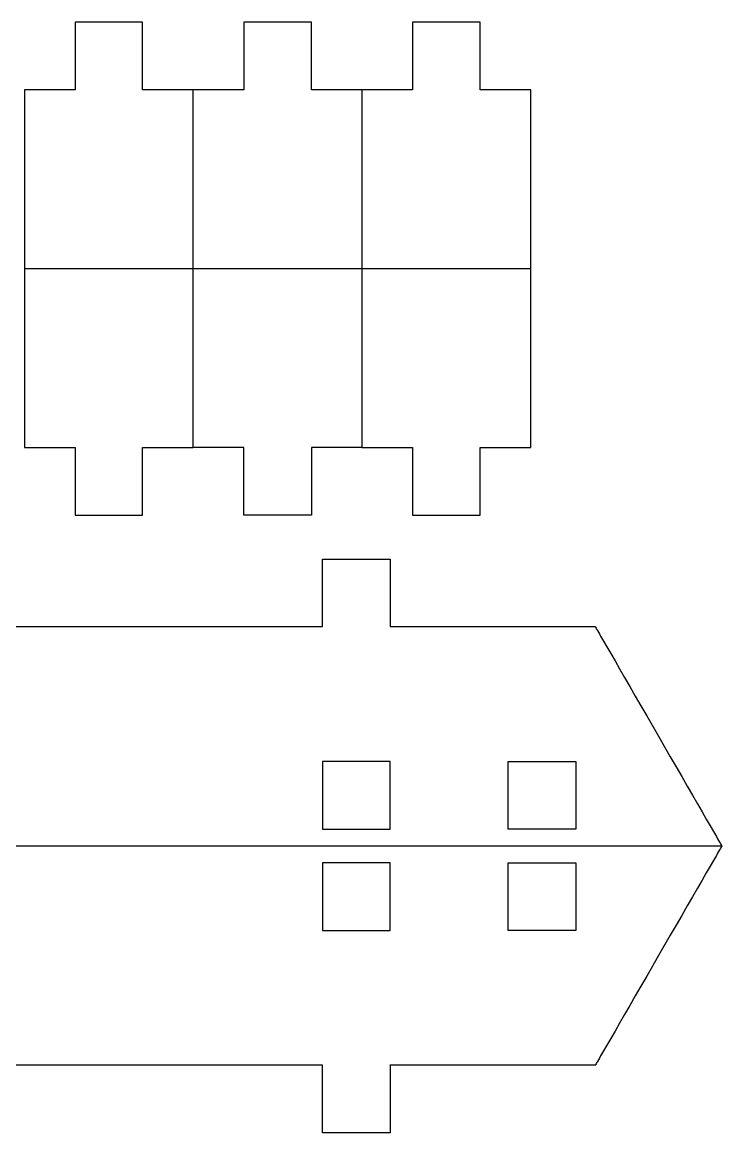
# Model space of a CAD drawing. Header units: millimetres. Extents: x 132 to 771, y 404 to 944.
# Drawn here: x 372.8 to 414.3, y 474.7 to 540.5 of the extents above; entities that cross this region are included whole.
import ezdxf

# ---------------------------------------------------------------- set-up
doc = ezdxf.new("R2010")
doc.units = ezdxf.units.MM
doc.header["$MEASUREMENT"] = 0
doc.layers.get('0').update_dxf_attribs({"linetype": 'CONTINUOUS', "true_color": 0xffffff})

msp = doc.modelspace()

# ---------------------------------------------------------------- linework, layer by layer
at = {"color": 7, "linetype": 'Continuous', "true_color": 0xffffff}
for points in [[(392.967, 536.49), (392.96, 536.49), (392.935, 536.49), (392.892, 536.49), (392.837, 536.49), (392.69, 536.49), (392.5, 536.49), (392.272, 536.49), (392.017, 536.49), (391.747, 536.49), (391.467, 536.49), (391.187, 536.49), (390.917, 536.49), (390.662, 536.49), (390.437, 536.49), (390.245, 536.49), (390.097, 536.49), (390.042, 536.49), (390, 536.49), (389.975, 536.49), (389.967, 536.49), (389.967, 536.502), (389.967, 536.535), (389.967, 536.59), (389.967, 536.662), (389.967, 536.752), (389.967, 536.86), (389.967, 537.115), (389.967, 537.417), (389.967, 537.755), (389.967, 538.117), (389.967, 538.49), (389.967, 538.862), (389.967, 539.225), (389.967, 539.562), (389.967, 539.865), (389.967, 540.12), (389.967, 540.227), (389.967, 540.317), (389.967, 540.39), (389.967, 540.445), (389.967, 540.477), (389.967, 540.49), (389.955, 540.49), (389.922, 540.49), (389.867, 540.49), (389.795, 540.49), (389.705, 540.49), (389.597, 540.49), (389.342, 540.49), (389.04, 540.49), (388.702, 540.49), (388.34, 540.49), (387.967, 540.49), (387.595, 540.49), (387.232, 540.49), (386.895, 540.49), (386.592, 540.49), (386.337, 540.49), (386.23, 540.49), (386.14, 540.49), (386.067, 540.49), (386.012, 540.49), (385.98, 540.49), (385.967, 540.49), (385.967, 540.477), (385.967, 540.445), (385.967, 540.39), (385.967, 540.317), (385.967, 540.227), (385.967, 540.12), (385.967, 539.865), (385.967, 539.562), (385.967, 539.225), (385.967, 538.862), (385.967, 538.49), (385.967, 538.117), (385.967, 537.755), (385.967, 537.417), (385.967, 537.115), (385.967, 536.86), (385.967, 536.752), (385.967, 536.662), (385.967, 536.59), (385.967, 536.535), (385.967, 536.502), (385.967, 536.49), (385.96, 536.49), (385.935, 536.49), (385.892, 536.49), (385.837, 536.49), (385.69, 536.49), (385.5, 536.49), (385.272, 536.49), (385.017, 536.49), (384.747, 536.49), (384.467, 536.49), (384.187, 536.49), (383.917, 536.49), (383.662, 536.49), (383.437, 536.49), (383.245, 536.49), (383.097, 536.49), (383.042, 536.49), (383, 536.49), (382.975, 536.49), (382.967, 536.49), (382.96, 536.49), (382.935, 536.49), (382.892, 536.49), (382.837, 536.49), (382.69, 536.49), (382.5, 536.49), (382.272, 536.49), (382.017, 536.49), (381.747, 536.49), (381.467, 536.49), (381.187, 536.49), (380.917, 536.49), (380.662, 536.49), (380.437, 536.49), (380.245, 536.49), (380.097, 536.49), (380.042, 536.49), (380, 536.49), (379.975, 536.49), (379.967, 536.49), (379.967, 536.502), (379.967, 536.535), (379.967, 536.59), (379.967, 536.662), (379.967, 536.752), (379.967, 536.86), (379.967, 537.115), (379.967, 537.417), (379.967, 537.755), (379.967, 538.117), (379.967, 538.49), (379.967, 538.862), (379.967, 539.225), (379.967, 539.562), (379.967, 539.865), (379.967, 540.12), (379.967, 540.227), (379.967, 540.317), (379.967, 540.39), (379.967, 540.445), (379.967, 540.477), (379.967, 540.49), (379.955, 540.49), (379.922, 540.49), (379.867, 540.49), (379.795, 540.49), (379.705, 540.49), (379.597, 540.49), (379.342, 540.49), (379.04, 540.49), (378.702, 540.49), (378.34, 540.49), (377.967, 540.49), (377.595, 540.49), (377.232, 540.49), (376.895, 540.49), (376.592, 540.49), (376.337, 540.49), (376.23, 540.49), (376.14, 540.49), (376.067, 540.49), (376.012, 540.49), (375.98, 540.49), (375.967, 540.49), (375.967, 540.477), (375.967, 540.445), (375.967, 540.39), (375.967, 540.317), (375.967, 540.227), (375.967, 540.12), (375.967, 539.865), (375.967, 539.562), (375.967, 539.225), (375.967, 538.862), (375.967, 538.49), (375.967, 538.117), (375.967, 537.755), (375.967, 537.417), (375.967, 537.115), (375.967, 536.86), (375.967, 536.752), (375.967, 536.662), (375.967, 536.59), (375.967, 536.535), (375.967, 536.502), (375.967, 536.49), (375.96, 536.49), (375.935, 536.49), (375.892, 536.49), (375.837, 536.49), (375.69, 536.49), (375.5, 536.49), (375.272, 536.49), (375.017, 536.49), (374.747, 536.49), (374.467, 536.49), (374.187, 536.49), (373.917, 536.49), (373.662, 536.49), (373.437, 536.49), (373.245, 536.49), (373.097, 536.49), (373.042, 536.49), (373, 536.49), (372.975, 536.49), (372.967, 536.49), (372.967, 536.475), (372.967, 536.43), (372.967, 536.355), (372.967, 536.252), (372.967, 536.122), (372.967, 535.965), (372.967, 535.785), (372.967, 535.58), (372.967, 535.35), (372.967, 535.1), (372.967, 534.827), (372.967, 534.532), (372.967, 534.22), (372.967, 533.89), (372.967, 533.542), (372.967, 533.177), (372.967, 532.797), (372.967, 532.402), (372.967, 531.572), (372.967, 530.697), (372.967, 529.782), (372.967, 528.837), (372.967, 527.867), (372.967, 526.882), (372.967, 525.89), (372.967, 524.897), (372.967, 523.912), (372.967, 522.942), (372.967, 521.997), (372.967, 521.082), (372.967, 520.207), (372.967, 519.377), (372.967, 518.982), (372.967, 518.602), (372.967, 518.237), (372.967, 517.89), (372.967, 517.557), (372.967, 517.247), (372.967, 516.952), (372.967, 516.68), (372.967, 516.43), (372.967, 516.2), (372.967, 515.995), (372.967, 515.815), (372.967, 515.657), (372.967, 515.527), (372.967, 515.425), (372.967, 515.35), (372.967, 515.305), (372.967, 515.29), (372.975, 515.29), (373, 515.29), (373.042, 515.29), (373.097, 515.29), (373.245, 515.29), (373.437, 515.29), (373.662, 515.29), (373.917, 515.29), (374.187, 515.29), (374.467, 515.29), (374.747, 515.29), (375.017, 515.29), (375.272, 515.29), (375.5, 515.29), (375.69, 515.29), (375.837, 515.29), (375.892, 515.29), (375.935, 515.29), (375.96, 515.29), (375.967, 515.29), (375.967, 515.277), (375.967, 515.245), (375.967, 515.19), (375.967, 515.117), (375.967, 515.027), (375.967, 514.92), (375.967, 514.665), (375.967, 514.362), (375.967, 514.025), (375.967, 513.662), (375.967, 513.29), (375.967, 512.917), (375.967, 512.555), (375.967, 512.217), (375.967, 511.915), (375.967, 511.66), (375.967, 511.552), (375.967, 511.462), (375.967, 511.39), (375.967, 511.335), (375.967, 511.302), (375.967, 511.29), (375.98, 511.29), (376.012, 511.29), (376.067, 511.29), (376.14, 511.29), (376.23, 511.29), (376.337, 511.29), (376.592, 511.29), (376.895, 511.29), (377.232, 511.29), (377.595, 511.29), (377.967, 511.29), (378.34, 511.29), (378.702, 511.29), (379.04, 511.29), (379.342, 511.29), (379.597, 511.29), (379.705, 511.29), (379.795, 511.29), (379.867, 511.29), (379.922, 511.29), (379.955, 511.29), (379.967, 511.29), (379.967, 511.302), (379.967, 511.335), (379.967, 511.39), (379.967, 511.462), (379.967, 511.552), (379.967, 511.66), (379.967, 511.915), (379.967, 512.217), (379.967, 512.555), (379.967, 512.917), (379.967, 513.29), (379.967, 513.662), (379.967, 514.025), (379.967, 514.362), (379.967, 514.665), (379.967, 514.92), (379.967, 515.027), (379.967, 515.117), (379.967, 515.19), (379.967, 515.245), (379.967, 515.277), (379.967, 515.29), (379.975, 515.29), (380, 515.29), (380.042, 515.29), (380.097, 515.29), (380.245, 515.29), (380.437, 515.29), (380.662, 515.29), (380.917, 515.29), (381.187, 515.29), (381.467, 515.29), (381.747, 515.29), (382.017, 515.29), (382.272, 515.29), (382.5, 515.29), (382.69, 515.29), (382.837, 515.29), (382.892, 515.29), (382.935, 515.29), (382.96, 515.29), (382.967, 515.29), (382.967, 515.305), (382.967, 515.35), (382.967, 515.425), (382.967, 515.527), (382.967, 515.657), (382.967, 515.815), (382.967, 515.995), (382.967, 516.2), (382.967, 516.43), (382.967, 516.68), (382.967, 516.952), (382.967, 517.247), (382.967, 517.56), (382.967, 517.89), (382.967, 518.237), (382.967, 518.602), (382.967, 518.982), (382.967, 519.377), (382.967, 520.207), (382.967, 521.082), (382.967, 521.997), (382.967, 522.942), (382.967, 523.912), (382.967, 524.897), (382.967, 525.89), (382.967, 526.882), (382.967, 527.867), (382.967, 528.837), (382.967, 529.782), (382.967, 530.697), (382.967, 531.572), (382.967, 532.402), (382.967, 532.797), (382.967, 533.177), (382.967, 533.542), (382.967, 533.89), (382.967, 534.222), (382.967, 534.532), (382.967, 534.827), (382.967, 535.1), (382.967, 535.35), (382.967, 535.58), (382.967, 535.785), (382.967, 535.965), (382.967, 536.122), (382.967, 536.252), (382.967, 536.355), (382.967, 536.43), (382.967, 536.475), (382.967, 536.49)], [(395.967, 536.49), (395.96, 536.49), (395.935, 536.49), (395.892, 536.49), (395.837, 536.49), (395.69, 536.49), (395.5, 536.49), (395.272, 536.49), (395.017, 536.49), (394.747, 536.49), (394.467, 536.49), (394.187, 536.49), (393.917, 536.49), (393.662, 536.49), (393.437, 536.49), (393.245, 536.49), (393.097, 536.49), (393.042, 536.49), (393, 536.49), (392.975, 536.49), (392.967, 536.49), (392.967, 536.475), (392.967, 536.43), (392.967, 536.355), (392.967, 536.252), (392.967, 536.122), (392.967, 535.965), (392.967, 535.785), (392.967, 535.58), (392.967, 535.35), (392.967, 535.1), (392.967, 534.827), (392.967, 534.532), (392.967, 534.22), (392.967, 533.89), (392.967, 533.542), (392.967, 533.177), (392.967, 532.797), (392.967, 532.402), (392.967, 531.572), (392.967, 530.697), (392.967, 529.782), (392.967, 528.837), (392.967, 527.867), (392.967, 526.882), (392.967, 525.89), (392.967, 524.897), (392.967, 523.912), (392.967, 522.942), (392.967, 521.997), (392.967, 521.082), (392.967, 520.207), (392.967, 519.377), (392.967, 518.982), (392.967, 518.602), (392.967, 518.237), (392.967, 517.89), (392.967, 517.557), (392.967, 517.247), (392.967, 516.952), (392.967, 516.68), (392.967, 516.43), (392.967, 516.2), (392.967, 515.995), (392.967, 515.815), (392.967, 515.657), (392.967, 515.527), (392.967, 515.425), (392.967, 515.35), (392.967, 515.305), (392.967, 515.29), (392.975, 515.29), (393, 515.29), (393.042, 515.29), (393.097, 515.29), (393.245, 515.29), (393.437, 515.29), (393.662, 515.29), (393.917, 515.29), (394.187, 515.29), (394.467, 515.29), (394.747, 515.29), (395.017, 515.29), (395.272, 515.29), (395.5, 515.29), (395.69, 515.29), (395.837, 515.29), (395.892, 515.29), (395.935, 515.29), (395.96, 515.29), (395.967, 515.29), (395.967, 515.277), (395.967, 515.245), (395.967, 515.19), (395.967, 515.117), (395.967, 515.027), (395.967, 514.92), (395.967, 514.665), (395.967, 514.362), (395.967, 514.025), (395.967, 513.662), (395.967, 513.29), (395.967, 512.917), (395.967, 512.555), (395.967, 512.217), (395.967, 511.915), (395.967, 511.66), (395.967, 511.552), (395.967, 511.462), (395.967, 511.39), (395.967, 511.335), (395.967, 511.302), (395.967, 511.29), (395.98, 511.29), (396.012, 511.29), (396.067, 511.29), (396.14, 511.29), (396.23, 511.29), (396.337, 511.29), (396.592, 511.29), (396.895, 511.29), (397.232, 511.29), (397.595, 511.29), (397.967, 511.29), (398.34, 511.29), (398.702, 511.29), (399.04, 511.29), (399.342, 511.29), (399.597, 511.29), (399.705, 511.29), (399.795, 511.29), (399.867, 511.29), (399.922, 511.29), (399.955, 511.29), (399.967, 511.29), (399.967, 511.302), (399.967, 511.335), (399.967, 511.39), (399.967, 511.462), (399.967, 511.552), (399.967, 511.66), (399.967, 511.915), (399.967, 512.217), (399.967, 512.555), (399.967, 512.917), (399.967, 513.29), (399.967, 513.662), (399.967, 514.025), (399.967, 514.362), (399.967, 514.665), (399.967, 514.92), (399.967, 515.027), (399.967, 515.117), (399.967, 515.19), (399.967, 515.245), (399.967, 515.277), (399.967, 515.29), (399.975, 515.29), (400, 515.29), (400.042, 515.29), (400.097, 515.29), (400.245, 515.29), (400.437, 515.29), (400.662, 515.29), (400.917, 515.29), (401.187, 515.29), (401.467, 515.29), (401.747, 515.29), (402.017, 515.29), (402.272, 515.29), (402.5, 515.29), (402.69, 515.29), (402.837, 515.29), (402.892, 515.29), (402.935, 515.29), (402.96, 515.29), (402.967, 515.29), (402.967, 515.305), (402.967, 515.35), (402.967, 515.425), (402.967, 515.527), (402.967, 515.657), (402.967, 515.815), (402.967, 515.995), (402.967, 516.2), (402.967, 516.43), (402.967, 516.68), (402.967, 516.952), (402.967, 517.247), (402.967, 517.56), (402.967, 517.89), (402.967, 518.237), (402.967, 518.602), (402.967, 518.982), (402.967, 519.377), (402.967, 520.207), (402.967, 521.082), (402.967, 521.997), (402.967, 522.942), (402.967, 523.912), (402.967, 524.897), (402.967, 525.89), (402.967, 526.882), (402.967, 527.867), (402.967, 528.837), (402.967, 529.782), (402.967, 530.697), (402.967, 531.572), (402.967, 532.402), (402.967, 532.797), (402.967, 533.177), (402.967, 533.542), (402.967, 533.89), (402.967, 534.222), (402.967, 534.532), (402.967, 534.827), (402.967, 535.1), (402.967, 535.35), (402.967, 535.58), (402.967, 535.785), (402.967, 535.965), (402.967, 536.122), (402.967, 536.252), (402.967, 536.355), (402.967, 536.43), (402.967, 536.475), (402.967, 536.49), (402.96, 536.49), (402.935, 536.49), (402.892, 536.49), (402.837, 536.49), (402.69, 536.49), (402.5, 536.49), (402.272, 536.49), (402.017, 536.49), (401.747, 536.49), (401.467, 536.49), (401.187, 536.49), (400.917, 536.49), (400.662, 536.49), (400.437, 536.49), (400.245, 536.49), (400.097, 536.49), (400.042, 536.49), (400, 536.49), (399.975, 536.49), (399.967, 536.49), (399.967, 536.502), (399.967, 536.535), (399.967, 536.59), (399.967, 536.662), (399.967, 536.752), (399.967, 536.86), (399.967, 537.115), (399.967, 537.417), (399.967, 537.755), (399.967, 538.117), (399.967, 538.49), (399.967, 538.862), (399.967, 539.225), (399.967, 539.562), (399.967, 539.865), (399.967, 540.12), (399.967, 540.227), (399.967, 540.317), (399.967, 540.39), (399.967, 540.445), (399.967, 540.477), (399.967, 540.49), (399.955, 540.49), (399.922, 540.49), (399.867, 540.49), (399.795, 540.49), (399.705, 540.49), (399.597, 540.49), (399.342, 540.49), (399.04, 540.49), (398.702, 540.49), (398.34, 540.49), (397.967, 540.49), (397.595, 540.49), (397.232, 540.49), (396.895, 540.49), (396.592, 540.49), (396.337, 540.49), (396.23, 540.49), (396.14, 540.49), (396.067, 540.49), (396.012, 540.49), (395.98, 540.49), (395.967, 540.49), (395.967, 540.477), (395.967, 540.445), (395.967, 540.39), (395.967, 540.317), (395.967, 540.227), (395.967, 540.12), (395.967, 539.865), (395.967, 539.562), (395.967, 539.225), (395.967, 538.862), (395.967, 538.49), (395.967, 538.117), (395.967, 537.755), (395.967, 537.417), (395.967, 537.115), (395.967, 536.86), (395.967, 536.752), (395.967, 536.662), (395.967, 536.59), (395.967, 536.535), (395.967, 536.502), (395.967, 536.49)], [(402.967, 525.89), (402.945, 525.89), (402.882, 525.89), (402.775, 525.89), (402.63, 525.89), (402.447, 525.89), (402.225, 525.89), (401.97, 525.89), (401.677, 525.89), (401.355, 525.89), (401, 525.89), (400.612, 525.89), (400.2, 525.89), (399.757, 525.89), (399.29, 525.89), (398.795, 525.89), (398.28, 525.89), (397.742, 525.89), (397.182, 525.89), (396.605, 525.89), (396.01, 525.89), (395.397, 525.89), (394.77, 525.89), (393.475, 525.89), (392.137, 525.89), (390.765, 525.89), (389.372, 525.89), (387.967, 525.89), (386.562, 525.89), (385.17, 525.89), (383.797, 525.89), (382.46, 525.89), (381.165, 525.89), (380.537, 525.89), (379.925, 525.89), (379.33, 525.89), (378.752, 525.89), (378.192, 525.89), (377.655, 525.89), (377.14, 525.89), (376.645, 525.89), (376.177, 525.89), (375.735, 525.89), (375.322, 525.89), (374.935, 525.89), (374.58, 525.89), (374.257, 525.89), (373.965, 525.89), (373.71, 525.89), (373.487, 525.89), (373.305, 525.89), (373.16, 525.89), (373.052, 525.89), (372.99, 525.89), (372.967, 525.89)], [(392.967, 515.29), (392.96, 515.29), (392.935, 515.29), (392.892, 515.29), (392.837, 515.29), (392.69, 515.29), (392.5, 515.29), (392.272, 515.29), (392.017, 515.29), (391.747, 515.29), (391.467, 515.29), (391.187, 515.29), (390.917, 515.29), (390.662, 515.29), (390.437, 515.29), (390.245, 515.29), (390.097, 515.29), (390.042, 515.29), (390, 515.29), (389.975, 515.29), (389.967, 515.29), (389.967, 515.277), (389.967, 515.245), (389.967, 515.19), (389.967, 515.117), (389.967, 515.027), (389.967, 514.92), (389.967, 514.665), (389.967, 514.362), (389.967, 514.025), (389.967, 513.662), (389.967, 513.29), (389.967, 512.917), (389.967, 512.555), (389.967, 512.217), (389.967, 511.915), (389.967, 511.66), (389.967, 511.552), (389.967, 511.462), (389.967, 511.39), (389.967, 511.335), (389.967, 511.302), (389.967, 511.29), (389.955, 511.29), (389.922, 511.29), (389.867, 511.29), (389.795, 511.29), (389.705, 511.29), (389.597, 511.29), (389.342, 511.29), (389.04, 511.29), (388.702, 511.29), (388.34, 511.29), (387.967, 511.29), (387.595, 511.29), (387.232, 511.29), (386.895, 511.29), (386.592, 511.29), (386.337, 511.29), (386.23, 511.29), (386.14, 511.29), (386.067, 511.29), (386.012, 511.29), (385.98, 511.29), (385.967, 511.29), (385.967, 511.302), (385.967, 511.335), (385.967, 511.39), (385.967, 511.462), (385.967, 511.552), (385.967, 511.66), (385.967, 511.915), (385.967, 512.217), (385.967, 512.555), (385.967, 512.917), (385.967, 513.29), (385.967, 513.662), (385.967, 514.025), (385.967, 514.362), (385.967, 514.665), (385.967, 514.92), (385.967, 515.027), (385.967, 515.117), (385.967, 515.19), (385.967, 515.245), (385.967, 515.277), (385.967, 515.29), (385.96, 515.29), (385.935, 515.29), (385.892, 515.29), (385.837, 515.29), (385.69, 515.29), (385.5, 515.29), (385.272, 515.29), (385.017, 515.29), (384.747, 515.29), (384.467, 515.29), (384.187, 515.29), (383.917, 515.29), (383.662, 515.29), (383.437, 515.29), (383.245, 515.29), (383.097, 515.29), (383.042, 515.29), (383, 515.29), (382.975, 515.29), (382.967, 515.29)], [(371.39, 504.687), (372.897, 504.687), (374.415, 504.687), (375.932, 504.687), (377.437, 504.687), (378.92, 504.687), (380.367, 504.687), (381.765, 504.687), (382.442, 504.687), (383.105, 504.687), (383.75, 504.687), (384.372, 504.687), (384.977, 504.687), (385.557, 504.687), (386.115, 504.687), (386.647, 504.687), (387.155, 504.687), (387.63, 504.687), (388.08, 504.687), (388.495, 504.687), (388.88, 504.687), (389.23, 504.687), (389.542, 504.687), (389.82, 504.687), (390.057, 504.687), (390.255, 504.687), (390.412, 504.687), (390.527, 504.687), (390.595, 504.687), (390.617, 504.687), (390.63, 504.7), (390.63, 504.732), (390.63, 504.787), (390.63, 504.86), (390.63, 504.95), (390.63, 505.057), (390.63, 505.312), (390.63, 505.615), (390.63, 505.952), (390.63, 506.315), (390.63, 506.687), (390.63, 507.06), (390.63, 507.422), (390.63, 507.76), (390.63, 508.062), (390.63, 508.317), (390.63, 508.425), (390.63, 508.515), (390.63, 508.587), (390.63, 508.642), (390.63, 508.675), (390.63, 508.687), (390.642, 508.687), (390.675, 508.687), (390.73, 508.687), (390.802, 508.687), (390.892, 508.687), (391, 508.687), (391.255, 508.687), (391.557, 508.687), (391.895, 508.687), (392.257, 508.687), (392.63, 508.687), (393.002, 508.687), (393.365, 508.687), (393.702, 508.687), (394.005, 508.687), (394.26, 508.687), (394.367, 508.687), (394.457, 508.687), (394.53, 508.687), (394.585, 508.687), (394.617, 508.687), (394.63, 508.687), (394.63, 508.675), (394.63, 508.642), (394.63, 508.587), (394.63, 508.515), (394.63, 508.425), (394.63, 508.317), (394.63, 508.062), (394.63, 507.76), (394.63, 507.422), (394.63, 507.06), (394.63, 506.687), (394.63, 506.315), (394.63, 505.952), (394.63, 505.615), (394.63, 505.312), (394.63, 505.057), (394.63, 504.95), (394.63, 504.86), (394.63, 504.787), (394.63, 504.732), (394.63, 504.7), (394.63, 504.687), (394.64, 504.687), (394.665, 504.687), (394.707, 504.687), (394.767, 504.687), (394.84, 504.687), (394.93, 504.687), (395.152, 504.687), (395.427, 504.687), (395.752, 504.687), (396.12, 504.687), (396.53, 504.687), (396.975, 504.687), (397.45, 504.687), (397.952, 504.687), (398.477, 504.687), (399.02, 504.687), (399.575, 504.687), (400.707, 504.687), (401.842, 504.687), (402.397, 504.687), (402.94, 504.687), (403.465, 504.687), (403.965, 504.687), (404.442, 504.687), (404.885, 504.687), (405.295, 504.687), (405.662, 504.687), (405.987, 504.687), (406.262, 504.687), (406.482, 504.687), (406.572, 504.687), (406.647, 504.687), (406.705, 504.687), (406.747, 504.687), (406.775, 504.687), (406.782, 504.687), (406.792, 504.677), (406.81, 504.65), (406.835, 504.605), (406.872, 504.542), (406.917, 504.462), (406.972, 504.367), (407.037, 504.255), (407.11, 504.13), (407.28, 503.835), (407.48, 503.487), (407.707, 503.095), (407.96, 502.657), (408.232, 502.182), (408.527, 501.675), (408.837, 501.137), (409.16, 500.577), (409.495, 499.997), (409.837, 499.402), (410.537, 498.192), (411.237, 496.98), (411.58, 496.385), (411.915, 495.805), (412.237, 495.245), (412.547, 494.707), (412.842, 494.2), (413.115, 493.725), (413.367, 493.287), (413.595, 492.892), (413.795, 492.545), (413.965, 492.252), (414.037, 492.125), (414.102, 492.012), (414.157, 491.917), (414.202, 491.837), (414.24, 491.775), (414.265, 491.73), (414.282, 491.7), (414.287, 491.69), (414.282, 491.687), (414.265, 491.66), (414.24, 491.615), (414.202, 491.552), (414.157, 491.472), (414.102, 491.377), (414.037, 491.265), (413.965, 491.14), (413.795, 490.845), (413.595, 490.497), (413.367, 490.105), (413.115, 489.667), (412.842, 489.192), (412.547, 488.685), (412.237, 488.147), (411.915, 487.587), (411.58, 487.007), (411.237, 486.412), (410.537, 485.202), (409.837, 483.99), (409.495, 483.395), (409.16, 482.815), (408.837, 482.255), (408.527, 481.717), (408.232, 481.21), (407.96, 480.735), (407.707, 480.297), (407.48, 479.902), (407.28, 479.555), (407.11, 479.262), (407.037, 479.135), (406.972, 479.022), (406.917, 478.927), (406.872, 478.847), (406.835, 478.785), (406.81, 478.74), (406.792, 478.71), (406.787, 478.7), (406.787, 478.707)], [(390.63, 492.697), (390.642, 492.697), (390.675, 492.697), (390.73, 492.697), (390.802, 492.697), (390.892, 492.697), (391, 492.697), (391.255, 492.697), (391.557, 492.697), (391.895, 492.697), (392.257, 492.697), (392.63, 492.697), (393.002, 492.697), (393.365, 492.697), (393.702, 492.697), (394.005, 492.697), (394.26, 492.697), (394.367, 492.697), (394.457, 492.697), (394.53, 492.697), (394.585, 492.697), (394.617, 492.697), (394.63, 492.697), (394.63, 492.71), (394.63, 492.742), (394.63, 492.797), (394.63, 492.87), (394.63, 492.96), (394.63, 493.067), (394.63, 493.322), (394.63, 493.625), (394.63, 493.962), (394.63, 494.325), (394.63, 494.697), (394.63, 495.07), (394.63, 495.432), (394.63, 495.77), (394.63, 496.072), (394.63, 496.327), (394.63, 496.435), (394.63, 496.525), (394.63, 496.597), (394.63, 496.652), (394.63, 496.685), (394.63, 496.697), (394.617, 496.697), (394.585, 496.697), (394.53, 496.697), (394.457, 496.697), (394.367, 496.697), (394.26, 496.697), (394.005, 496.697), (393.702, 496.697), (393.365, 496.697), (393.002, 496.697), (392.63, 496.697), (392.257, 496.697), (391.895, 496.697), (391.557, 496.697), (391.255, 496.697), (391, 496.697), (390.892, 496.697), (390.802, 496.697), (390.73, 496.697), (390.675, 496.697), (390.642, 496.697), (390.63, 496.697), (390.63, 496.685), (390.63, 496.652), (390.63, 496.597), (390.63, 496.525), (390.63, 496.435), (390.63, 496.327), (390.63, 496.072), (390.63, 495.77), (390.63, 495.432), (390.63, 495.07), (390.63, 494.697), (390.63, 494.325), (390.63, 493.962), (390.63, 493.625), (390.63, 493.322), (390.63, 493.067), (390.63, 492.96), (390.63, 492.87), (390.63, 492.797), (390.63, 492.742), (390.63, 492.71), (390.63, 492.697)], [(405.63, 496.697), (405.63, 496.685), (405.63, 496.652), (405.63, 496.597), (405.63, 496.525), (405.63, 496.435), (405.63, 496.327), (405.63, 496.072), (405.63, 495.77), (405.63, 495.432), (405.63, 495.07), (405.63, 494.697), (405.63, 494.325), (405.63, 493.962), (405.63, 493.625), (405.63, 493.322), (405.63, 493.067), (405.63, 492.96), (405.63, 492.87), (405.63, 492.797), (405.63, 492.742), (405.63, 492.71), (405.63, 492.697), (405.617, 492.697), (405.585, 492.697), (405.53, 492.697), (405.457, 492.697), (405.367, 492.697), (405.26, 492.697), (405.005, 492.697), (404.702, 492.697), (404.365, 492.697), (404.002, 492.697), (403.63, 492.697), (403.257, 492.697), (402.895, 492.697), (402.557, 492.697), (402.255, 492.697), (402, 492.697), (401.892, 492.697), (401.802, 492.697), (401.73, 492.697), (401.675, 492.697), (401.642, 492.697), (401.63, 492.697), (401.63, 492.71), (401.63, 492.742), (401.63, 492.797), (401.63, 492.87), (401.63, 492.96), (401.63, 493.067), (401.63, 493.322), (401.63, 493.625), (401.63, 493.962), (401.63, 494.325), (401.63, 494.697), (401.63, 495.07), (401.63, 495.432), (401.63, 495.77), (401.63, 496.072), (401.63, 496.327), (401.63, 496.435), (401.63, 496.525), (401.63, 496.597), (401.63, 496.652), (401.63, 496.685), (401.63, 496.697), (401.642, 496.697), (401.675, 496.697), (401.73, 496.697), (401.802, 496.697), (401.892, 496.697), (402, 496.697), (402.255, 496.697), (402.557, 496.697), (402.895, 496.697), (403.257, 496.697), (403.63, 496.697), (404.002, 496.697), (404.365, 496.697), (404.702, 496.697), (405.005, 496.697), (405.26, 496.697), (405.367, 496.697), (405.457, 496.697), (405.53, 496.697), (405.585, 496.697), (405.617, 496.697), (405.63, 496.697)], [(370.685, 491.697), (374.417, 491.697), (378.15, 491.697), (381.855, 491.697), (385.5, 491.697), (389.057, 491.697), (392.497, 491.697), (394.165, 491.697), (395.792, 491.697), (397.377, 491.697), (398.912, 491.697), (400.397, 491.697), (401.827, 491.697), (403.2, 491.697), (404.51, 491.697), (405.755, 491.697), (406.927, 491.697), (408.03, 491.697), (409.055, 491.697), (410, 491.697), (410.86, 491.697), (411.635, 491.697), (412.317, 491.697), (412.902, 491.697), (413.392, 491.697), (413.777, 491.697), (414.06, 491.697), (414.23, 491.697), (414.287, 491.697)], [(394.63, 490.697), (394.617, 490.697), (394.585, 490.697), (394.53, 490.697), (394.457, 490.697), (394.367, 490.697), (394.26, 490.697), (394.005, 490.697), (393.702, 490.697), (393.365, 490.697), (393.002, 490.697), (392.63, 490.697), (392.257, 490.697), (391.895, 490.697), (391.557, 490.697), (391.255, 490.697), (391, 490.697), (390.892, 490.697), (390.802, 490.697), (390.73, 490.697), (390.675, 490.697), (390.642, 490.697), (390.63, 490.697), (390.63, 490.685), (390.63, 490.652), (390.63, 490.597), (390.63, 490.525), (390.63, 490.435), (390.63, 490.327), (390.63, 490.072), (390.63, 489.77), (390.63, 489.432), (390.63, 489.07), (390.63, 488.697), (390.63, 488.325), (390.63, 487.962), (390.63, 487.625), (390.63, 487.322), (390.63, 487.067), (390.63, 486.96), (390.63, 486.87), (390.63, 486.797), (390.63, 486.742), (390.63, 486.71), (390.63, 486.697), (390.642, 486.697), (390.675, 486.697), (390.73, 486.697), (390.802, 486.697), (390.892, 486.697), (391, 486.697), (391.255, 486.697), (391.557, 486.697), (391.895, 486.697), (392.257, 486.697), (392.63, 486.697), (393.002, 486.697), (393.365, 486.697), (393.702, 486.697), (394.005, 486.697), (394.26, 486.697), (394.367, 486.697), (394.457, 486.697), (394.53, 486.697), (394.585, 486.697), (394.617, 486.697), (394.63, 486.697), (394.63, 486.71), (394.63, 486.742), (394.63, 486.797), (394.63, 486.87), (394.63, 486.96), (394.63, 487.067), (394.63, 487.322), (394.63, 487.625), (394.63, 487.962), (394.63, 488.325), (394.63, 488.697), (394.63, 489.07), (394.63, 489.432), (394.63, 489.77), (394.63, 490.072), (394.63, 490.327), (394.63, 490.435), (394.63, 490.525), (394.63, 490.597), (394.63, 490.652), (394.63, 490.685), (394.63, 490.697)], [(405.63, 486.697), (405.617, 486.697), (405.585, 486.697), (405.53, 486.697), (405.457, 486.697), (405.367, 486.697), (405.26, 486.697), (405.005, 486.697), (404.702, 486.697), (404.365, 486.697), (404.002, 486.697), (403.63, 486.697), (403.257, 486.697), (402.895, 486.697), (402.557, 486.697), (402.255, 486.697), (402, 486.697), (401.892, 486.697), (401.802, 486.697), (401.73, 486.697), (401.675, 486.697), (401.642, 486.697), (401.63, 486.697), (401.63, 486.71), (401.63, 486.742), (401.63, 486.797), (401.63, 486.87), (401.63, 486.96), (401.63, 487.067), (401.63, 487.322), (401.63, 487.625), (401.63, 487.962), (401.63, 488.325), (401.63, 488.697), (401.63, 489.07), (401.63, 489.432), (401.63, 489.77), (401.63, 490.072), (401.63, 490.327), (401.63, 490.435), (401.63, 490.525), (401.63, 490.597), (401.63, 490.652), (401.63, 490.685), (401.63, 490.697), (401.642, 490.697), (401.675, 490.697), (401.73, 490.697), (401.802, 490.697), (401.892, 490.697), (402, 490.697), (402.255, 490.697), (402.557, 490.697), (402.895, 490.697), (403.257, 490.697), (403.63, 490.697), (404.002, 490.697), (404.365, 490.697), (404.702, 490.697), (405.005, 490.697), (405.26, 490.697), (405.367, 490.697), (405.457, 490.697), (405.53, 490.697), (405.585, 490.697), (405.617, 490.697), (405.63, 490.697), (405.63, 490.685), (405.63, 490.652), (405.63, 490.597), (405.63, 490.525), (405.63, 490.435), (405.63, 490.327), (405.63, 490.072), (405.63, 489.77), (405.63, 489.432), (405.63, 489.07), (405.63, 488.697), (405.63, 488.325), (405.63, 487.962), (405.63, 487.625), (405.63, 487.322), (405.63, 487.067), (405.63, 486.96), (405.63, 486.87), (405.63, 486.797), (405.63, 486.742), (405.63, 486.71), (405.63, 486.697)], [(406.787, 478.707), (406.777, 478.707), (406.752, 478.707), (406.71, 478.707), (406.65, 478.707), (406.577, 478.707), (406.487, 478.707), (406.265, 478.707), (405.99, 478.707), (405.665, 478.707), (405.297, 478.707), (404.887, 478.707), (404.442, 478.707), (403.967, 478.707), (403.465, 478.707), (402.94, 478.707), (402.397, 478.707), (401.842, 478.707), (400.707, 478.707), (399.572, 478.707), (399.017, 478.707), (398.475, 478.707), (397.95, 478.707), (397.447, 478.707), (396.97, 478.707), (396.525, 478.707), (396.117, 478.707), (395.747, 478.707), (395.422, 478.707), (395.147, 478.707), (394.925, 478.707), (394.835, 478.707), (394.76, 478.707), (394.7, 478.707), (394.657, 478.707), (394.63, 478.707), (394.622, 478.707), (394.63, 478.695), (394.63, 478.662), (394.63, 478.607), (394.63, 478.535), (394.63, 478.445), (394.63, 478.337), (394.63, 478.082), (394.63, 477.78), (394.63, 477.442), (394.63, 477.08), (394.63, 476.707), (394.63, 476.335), (394.63, 475.972), (394.63, 475.635), (394.63, 475.332), (394.63, 475.077), (394.63, 474.97), (394.63, 474.88), (394.63, 474.807), (394.63, 474.752), (394.63, 474.72), (394.63, 474.707), (394.617, 474.707), (394.585, 474.707), (394.53, 474.707), (394.457, 474.707), (394.367, 474.707), (394.26, 474.707), (394.005, 474.707), (393.702, 474.707), (393.365, 474.707), (393.002, 474.707), (392.63, 474.707), (392.257, 474.707), (391.895, 474.707), (391.557, 474.707), (391.255, 474.707), (391, 474.707), (390.892, 474.707), (390.802, 474.707), (390.73, 474.707), (390.675, 474.707), (390.642, 474.707), (390.63, 474.707), (390.63, 474.72), (390.63, 474.752), (390.63, 474.807), (390.63, 474.88), (390.63, 474.97), (390.63, 475.077), (390.63, 475.332), (390.63, 475.635), (390.63, 475.972), (390.63, 476.335), (390.63, 476.707), (390.63, 477.08), (390.63, 477.442), (390.63, 477.78), (390.63, 478.082), (390.63, 478.337), (390.63, 478.445), (390.63, 478.535), (390.63, 478.607), (390.63, 478.662), (390.63, 478.695), (390.63, 478.707), (390.607, 478.707), (390.537, 478.707), (390.422, 478.707), (390.265, 478.707), (390.067, 478.707), (389.827, 478.707), (389.55, 478.707), (389.237, 478.707), (388.887, 478.707), (388.502, 478.707), (388.085, 478.707), (387.637, 478.707), (387.16, 478.707), (386.652, 478.707), (386.12, 478.707), (385.562, 478.707), (384.982, 478.707), (384.377, 478.707), (383.752, 478.707), (383.11, 478.707), (382.447, 478.707), (381.77, 478.707), (380.37, 478.707), (378.922, 478.707), (377.44, 478.707), (375.935, 478.707), (374.415, 478.707), (372.897, 478.707), (371.392, 478.707)]]:
    msp.add_lwpolyline(points, dxfattribs=at)

doc.saveas('drawing.dxf')
